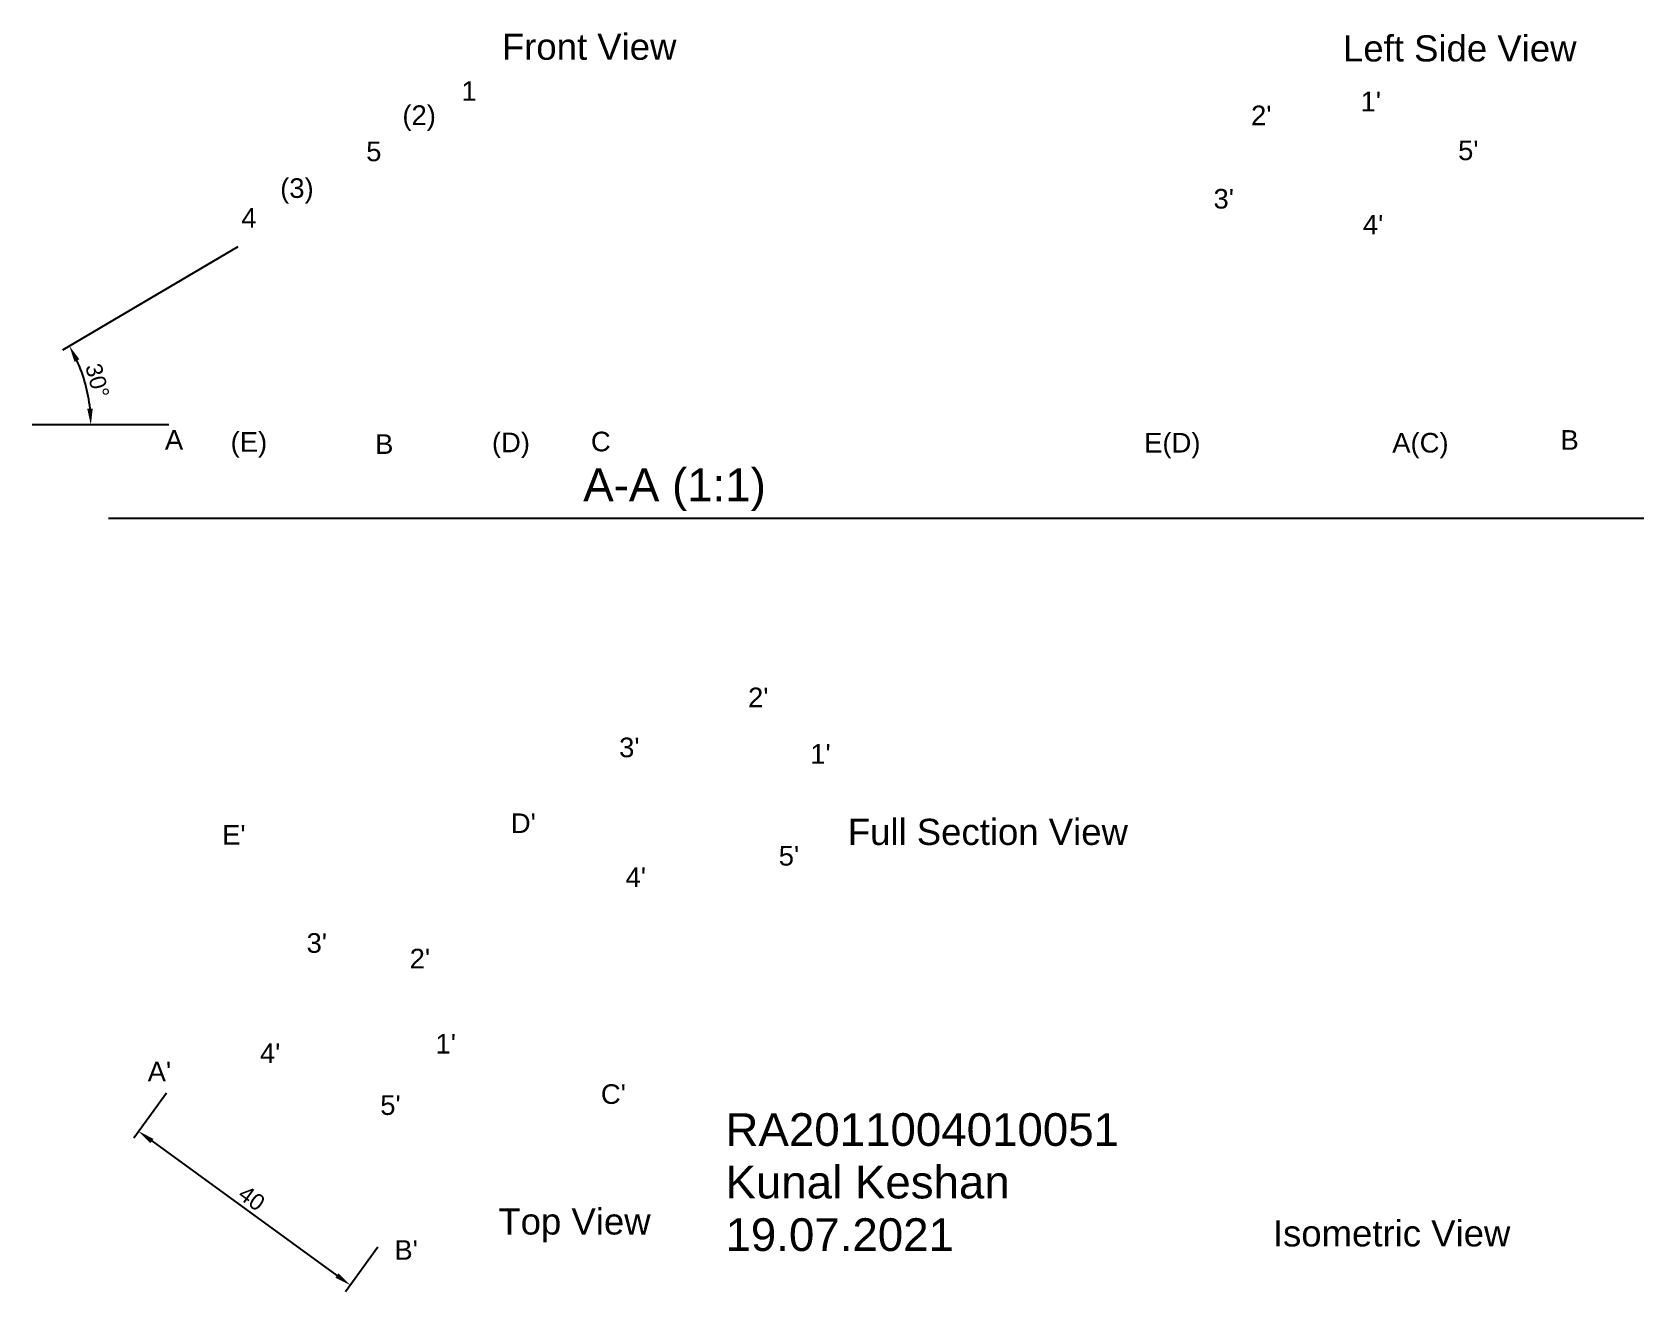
# Paper-space layout 'Layout1' of a CAD drawing. Header units: millimetres. Extents: x 0 to 247, y -2 to 191.
import ezdxf

# ---------------------------------------------------------------- set-up
doc = ezdxf.new("R2010")
doc.units = ezdxf.units.MM
doc.layers.add('MD_Annotation', color=7, linetype='Continuous', lineweight=25)
doc.styles.get("Standard").update_dxf_attribs({"font": 'arial.ttf'})
doc.dimstyles.new('ISO-25', dxfattribs={"dimtxt": 2.5, "dimasz": 2.5, "dimexe": 1.25, "dimexo": 0.625, "dimtad": 1, "dimtxsty": 'Standard', "dimcen": 2.5, "dimadec": 0, "dimazin": 0, "dimtfac": 1, "dimtmove": 0, "dimatfit": 3, "dimfxl": 1, "dimarcsym": 0})

# ---------------------------------------------------------------- blocks, each defined once
blk = doc.blocks.new('*D18')
at = {"color": 0, "lineweight": -2, "transparency": 16777216}
for p, q in [((21, 28.59), (16.03, 21.75)), ((18.79, 21.3), (47.1, 0.72)), ((53.36, 5.08), (48.39, -1.76))]:
    blk.add_line(p, q, dxfattribs=at)
at = {"color": 0, "transparency": 16777216}
for points in [[(19.03, 21.63), (18.54, 20.96), (16.76, 22.77)], [(47.35, 1.06), (46.86, 0.39), (49.12, -0.75)]]:
    blk.add_solid(points, dxfattribs=at)
at = {"layer": 'Defpoints', "color": 0, "transparency": 16777216}
for p in [(21.36, 29.1), (53.72, 5.58), (49.12, -0.75)]:
    blk.add_point(p, dxfattribs=at)
at = {"color": 0, "transparency": 16777216, "insert": (34.06, 12.55), "char_height": 2.5, "attachment_point": 5, "rotation": 324}
blk.add_mtext('40', dxfattribs=at)
blk = doc.blocks.new('*D19')
at = {"color": 0, "lineweight": -2, "transparency": 16777216}
blk.add_line((31.96, 158.02), (5.09, 142.24), dxfattribs=at)
blk.add_arc((-14.38, 130.8), 23.84, 6.0119, 24.4138, dxfattribs=at)
at = {"color": 0, "transparency": 16777216}
for points in [[(6.95, 140.46), (7.69, 140.85), (6.17, 142.88)], [(9.74, 133.32), (8.9, 133.28), (9.45, 130.8)]]:
    blk.add_solid(points, dxfattribs=at)
at = {"layer": 'Defpoints', "color": 0, "transparency": 16777216}
for p in [(53.72, 170.8), (32.5, 158.34), (9.08, 135), (0.49, 130.8), (21.36, 130.8)]:
    blk.add_point(p, dxfattribs=at)
at = {"color": 0, "transparency": 16777216, "insert": (10.45, 137.56), "char_height": 2.5, "attachment_point": 5, "rotation": 285.2129}
blk.add_mtext('30°', dxfattribs=at)

psp = doc.layouts.get("Layout1")

# ---------------------------------------------------------------- linework, layer by layer
for p, q in [((21.363, 130.804), (0.485, 130.804)), ((12.133, 116.539), (246.993, 116.539))]:
    psp.add_line(p, q)

# ---------------------------------------------------------------- texts
for s, height, p in [('Front View', 4, (72.322, 186.643)), ('Left Side View', 4, (200.989, 186.387)), ('1', 3, (66.147, 180.371)), ("1'", 3, (203.678, 178.764)), ('(2)', 3, (57.108, 176.675)), ("2'", 3, (186.922, 176.64)), ('5', 3, (51.568, 171.135)), ("5'", 3, (218.593, 171.295)), ('(3)', 3, (38.415, 165.52)), ("3'", 3, (181.181, 163.89)), ('4', 3, (32.47, 160.965)), ("4'", 3, (204.024, 159.929)), ('A', 3, (20.784, 127.029)), ('(E)', 3, (30.831, 126.708)), ('B', 3, (52.934, 126.371)), ('(D)', 3, (70.804, 126.63)), ('C', 3, (85.947, 126.769)), ('E(D)', 3, (170.571, 126.579)), ('A(C)', 3, (208.524, 126.579)), ('B', 3, (234.252, 127.003)), ("2'", 3, (109.981, 87.636)), ("3'", 3, (90.256, 79.987)), ("1'", 3, (119.491, 79)), ("E'", 3, (29.528, 66.622)), ("D'", 3, (73.697, 68.396)), ('Full Section View', 4, (125.233, 66.571)), ("5'", 3, (114.675, 63.416)), ("4'", 3, (91.241, 60.134)), ("3'", 3, (42.451, 50.081)), ("2'", 3, (58.221, 47.691)), ("1'", 3, (62.174, 34.675)), ("4'", 3, (35.313, 33.219)), ("A'", 3, (18.146, 30.414)), ("C'", 3, (87.47, 26.972)), ("5'", 3, (53.723, 25.286)), ('RA2011004010051', 5, (106.525, 20.548)), ('Kunal Keshan', 5, (106.525, 12.516)), ('Top View', 4, (71.785, 6.993)), ('19.07.2021', 5, (106.525, 4.484)), ('Isometric View', 4, (190.26, 5.177)), ("B'", 3, (55.88, 3.133))]:
    psp.add_text(s, height=height).set_placement(p)
at = {"layer": 'MD_Annotation', "insert": (98.743, 117.638), "char_height": 5, "width": 30.21487, "attachment_point": 8}
psp.add_mtext('A-A (1:1)', dxfattribs=at)

# ---------------------------------------------------------------- dimensions: what is measured, and where the dimension line sits
dim = psp.add_angular_dim_2l(base=(9.079, 135.001), line1=((32.501, 158.34), (53.723, 170.804)), line2=((21.363, 130.804), (0.485, 130.804)), dimstyle='ISO-25')
dim.commit()
dim.dimension.update_dxf_attribs({"geometry": '*D19', "text_midpoint": (10.452, 137.558)})
dim = psp.add_aligned_dim(p1=(21.363, 29.095), p2=(53.723, 5.584), distance=-7.823, dimstyle='ISO-25', override={"dimlfac": -1})
dim.commit()
dim.dimension.update_dxf_attribs({"geometry": '*D18', "text_midpoint": (34.062, 12.549)})

doc.saveas('drawing.dxf')
